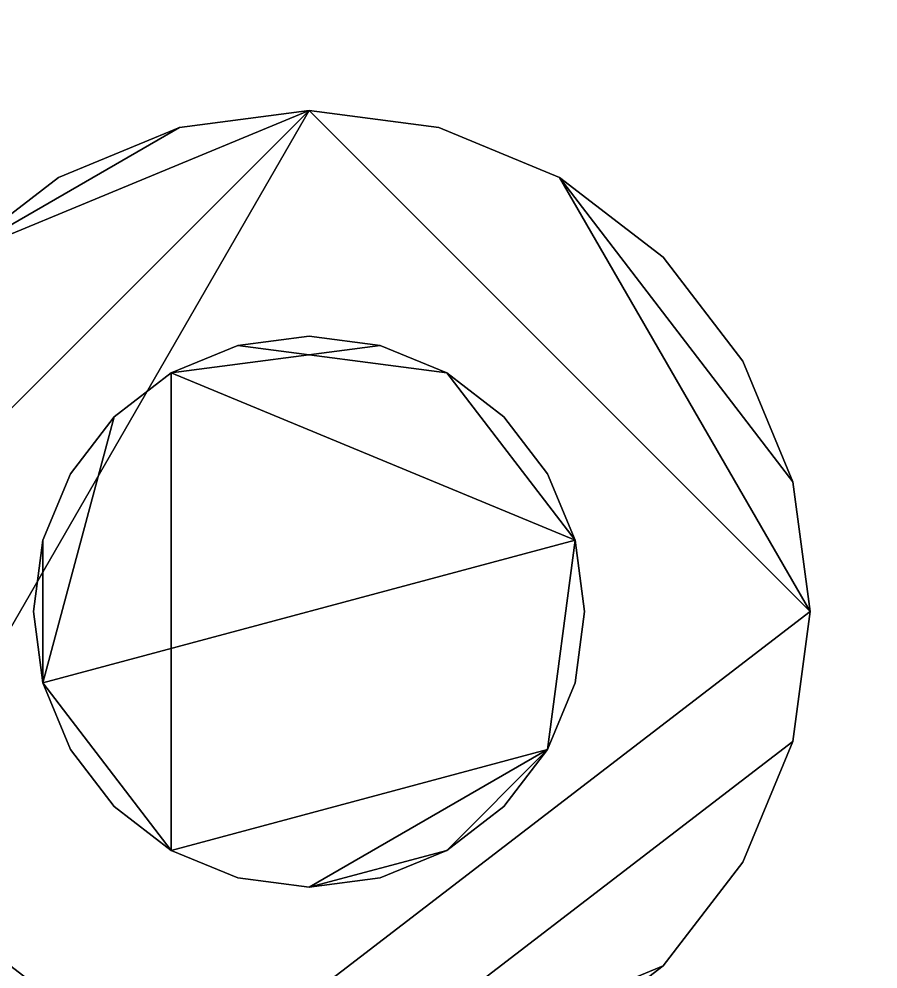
# Model space of a CAD drawing. Header units: millimetres. Extents: x -1 to 598, y -1075 to 1.
# Drawn here: x 23.42 to 57.71, y -538.06 to -500.15 of the extents above; entities that cross this region are included whole.
import ezdxf

# ---------------------------------------------------------------- set-up
doc = ezdxf.new("R2010")
doc.units = ezdxf.units.MM
doc.layers.add('PQ_200_3D', color=1, linetype='Continuous')
doc.layers.add('PQ_204_3D', color=7, linetype='Continuous')

msp = doc.modelspace()

# ---------------------------------------------------------------- meshes
at = {"layer": 'PQ_200_3D'}
mesh = msp.add_polyface(dxfattribs=at)
corners = [(596.5, 0, 850), (0, 0, 850), (0, -555.12, 850), (198.713, -567.086, 850), (397.787, -567.086, 850), (596.5, -555.12, 850)]
mesh.append_faces([[corners[k] for k in face] for face in [(4, 5, 0, 1), (1, 2, 3, 4)]], dxfattribs={"vtx3": -1})
mesh = msp.add_polyface(dxfattribs=at)
corners = [(596.5, 0, 820), (596.5, -555.12, 820), (397.787, -567.086, 820), (198.713, -567.086, 820), (0, -555.12, 820), (0, 0, 820)]
mesh.append_faces([[corners[k] for k in face] for face in [(3, 4, 5, 2), (0, 1, 2, 5)]], dxfattribs={"vtx2": -1})
mesh = msp.add_polyface(dxfattribs=at)
corners = [(0, -70.297, 820), (0, -555.12, 820), (596.5, -555.12, 820), (596.5, -70.297, 820)]
mesh.append_faces([[corners[k] for k in face] for face in [(0, 1, 2, 3)]])
mesh = msp.add_polyface(dxfattribs=at)
corners = [(596.5, -555.12, 10), (0, -555.12, 10), (0, -70.297, 10), (596.5, -70.297, 10)]
mesh.append_faces([[corners[k] for k in face] for face in [(0, 1, 2, 3)]])
mesh = msp.add_polyface(dxfattribs=at)
corners = [(586.5, -550.297, 802.6), (10, -550.297, 802.6), (10, -80.297, 802.6), (586.5, -80.297, 802.6)]
mesh.append_faces([[corners[k] for k in face] for face in [(0, 1, 2, 3)]])
mesh = msp.add_polyface(dxfattribs=at)
corners = [(10, -80.297, 35.9), (10, -550.297, 35.9), (586.5, -550.297, 35.9), (586.5, -80.297, 35.9)]
mesh.append_faces([[corners[k] for k in face] for face in [(0, 1, 2, 3)]])
at = {"layer": 'PQ_204_3D'}
mesh = msp.add_polyface(dxfattribs=at)
corners = [(15, -523.8, 10), (15.681, -528.976, 10), (17.679, -533.8, 10), (20.858, -537.942, 10), (25, -541.121, 10), (29.824, -543.119, 10), (35, -543.8, 10), (40.176, -543.119, 10), (45, -541.121, 10), (49.142, -537.942, 10), (52.321, -533.8, 10), (54.319, -528.976, 10), (55, -523.8, 10), (54.319, -518.624, 10), (52.321, -513.8, 10), (49.142, -509.658, 10), (45, -506.479, 10), (40.176, -504.481, 10), (35, -503.8, 10), (29.824, -504.481, 10), (25, -506.479, 10), (20.858, -509.658, 10), (17.679, -513.8, 10), (15.681, -518.624, 10)]
mesh.append_faces([[corners[k] for k in face] for face in [(21, 19, 20)]], dxfattribs={"vtx0": -1})
mesh.append_faces([[corners[k] for k in face] for face in [(11, 6, 9, 10)]], dxfattribs={"vtx0": -1, "vtx1": -1})
mesh.append_faces([[corners[k] for k in face] for face in [(2, 5, 12, 18)]], dxfattribs={"vtx0": -1, "vtx1": -1, "vtx2": -1, "vtx3": -1})
mesh.append_faces([[corners[k] for k in face] for face in [(21, 0, 18, 19)]], dxfattribs={"vtx0": -1, "vtx1": -1, "vtx3": -1})
mesh.append_faces([[corners[k] for k in face] for face in [(6, 11, 12, 5)]], dxfattribs={"vtx0": -1, "vtx2": -1})
mesh.append_faces([[corners[k] for k in face] for face in [(4, 5, 2, 3)]], dxfattribs={"vtx1": -1})
mesh.append_faces([[corners[k] for k in face] for face in [(12, 13, 16)]], dxfattribs={"vtx1": -1, "vtx2": -1})
mesh.append_faces([[corners[k] for k in face] for face in [(22, 23, 0, 21)]], dxfattribs={"vtx2": -1})
mesh.append_faces([[corners[k] for k in face] for face in [(0, 1, 2, 18), (16, 17, 18, 12)]], dxfattribs={"vtx2": -1, "vtx3": -1})
mesh.append_faces([[corners[k] for k in face] for face in [(6, 7, 8, 9), (13, 14, 15, 16)]], dxfattribs={"vtx3": -1})
mesh = msp.add_polyface(dxfattribs=at)
corners = [(15, -523.8, 3), (15.681, -518.624, 3), (17.679, -513.8, 3), (20.858, -509.658, 3), (25, -506.479, 3), (29.824, -504.481, 3), (35, -503.8, 3), (40.176, -504.481, 3), (45, -506.479, 3), (49.142, -509.658, 3), (52.321, -513.8, 3), (54.319, -518.624, 3), (55, -523.8, 3), (54.319, -528.976, 3), (52.321, -533.8, 3), (49.142, -537.942, 3), (45, -541.121, 3), (40.176, -543.119, 3), (35, -543.8, 3), (29.824, -543.119, 3), (25, -541.121, 3), (20.858, -537.942, 3), (17.679, -533.8, 3), (15.681, -528.976, 3)]
mesh.append_faces([[corners[k] for k in face] for face in [(18, 15, 16, 17)]], dxfattribs={"vtx0": -1})
mesh.append_faces([[corners[k] for k in face] for face in [(12, 8, 11)]], dxfattribs={"vtx0": -1, "vtx1": -1})
mesh.append_faces([[corners[k] for k in face] for face in [(3, 6, 22, 0), (12, 19, 22, 6)]], dxfattribs={"vtx0": -1, "vtx1": -1, "vtx2": -1, "vtx3": -1})
mesh.append_faces([[corners[k] for k in face] for face in [(23, 0, 22)]], dxfattribs={"vtx1": -1})
mesh.append_faces([[corners[k] for k in face] for face in [(12, 13, 18, 19)]], dxfattribs={"vtx1": -1, "vtx3": -1})
mesh.append_faces([[corners[k] for k in face] for face in [(9, 10, 11, 8), (20, 21, 22, 19)]], dxfattribs={"vtx2": -1})
mesh.append_faces([[corners[k] for k in face] for face in [(6, 7, 8, 12), (13, 14, 15, 18)]], dxfattribs={"vtx2": -1, "vtx3": -1})
mesh.append_faces([[corners[k] for k in face] for face in [(3, 4, 5, 6), (0, 1, 2, 3)]], dxfattribs={"vtx3": -1})
mesh = msp.add_polyface(dxfattribs=at)
corners = [(15, -523.8, 10), (15.681, -518.624, 10), (17.679, -513.8, 10), (20.858, -509.658, 10), (25, -506.479, 10), (29.824, -504.481, 10), (35, -503.8, 10), (40.176, -504.481, 10), (45, -506.479, 10), (49.142, -509.658, 10), (52.321, -513.8, 10), (54.319, -518.624, 10), (55, -523.8, 10), (55, -523.8, 3), (54.319, -518.624, 3), (52.321, -513.8, 3), (49.142, -509.658, 3), (45, -506.479, 3), (40.176, -504.481, 3), (35, -503.8, 3), (29.824, -504.481, 3), (25, -506.479, 3), (20.858, -509.658, 3), (17.679, -513.8, 3), (15.681, -518.624, 3), (15, -523.8, 3)]
mesh.append_faces([[corners[k] for k in face] for face in [(13, 14, 11, 12), (0, 1, 24, 25)]], dxfattribs={"vtx1": -1})
mesh.append_faces([[corners[k] for k in face] for face in [(14, 15, 10, 11), (16, 17, 8, 9), (15, 16, 9, 10), (17, 18, 7, 8), (6, 7, 18, 19), (19, 20, 5, 6), (20, 21, 4, 5), (22, 23, 2, 3), (21, 22, 3, 4), (23, 24, 1, 2)]], dxfattribs={"vtx1": -1, "vtx3": -1})
mesh = msp.add_polyface(dxfattribs=at)
corners = [(15, -523.8, 10), (15.681, -528.976, 10), (17.679, -533.8, 10), (20.858, -537.942, 10), (25, -541.121, 10), (29.824, -543.119, 10), (35, -543.8, 10), (40.176, -543.119, 10), (45, -541.121, 10), (49.142, -537.942, 10), (52.321, -533.8, 10), (54.319, -528.976, 10), (55, -523.8, 10), (54.319, -518.624, 10), (52.321, -513.8, 10), (49.142, -509.658, 10), (45, -506.479, 10), (40.176, -504.481, 10), (35, -503.8, 10), (29.824, -504.481, 10), (25, -506.479, 10), (20.858, -509.658, 10), (17.679, -513.8, 10), (15.681, -518.624, 10)]
mesh.append_faces([[corners[k] for k in face] for face in [(21, 19, 20)]], dxfattribs={"vtx0": -1})
mesh.append_faces([[corners[k] for k in face] for face in [(11, 6, 9, 10)]], dxfattribs={"vtx0": -1, "vtx1": -1})
mesh.append_faces([[corners[k] for k in face] for face in [(2, 5, 12, 18)]], dxfattribs={"vtx0": -1, "vtx1": -1, "vtx2": -1, "vtx3": -1})
mesh.append_faces([[corners[k] for k in face] for face in [(21, 0, 18, 19)]], dxfattribs={"vtx0": -1, "vtx1": -1, "vtx3": -1})
mesh.append_faces([[corners[k] for k in face] for face in [(6, 11, 12, 5)]], dxfattribs={"vtx0": -1, "vtx2": -1})
mesh.append_faces([[corners[k] for k in face] for face in [(4, 5, 2, 3)]], dxfattribs={"vtx1": -1})
mesh.append_faces([[corners[k] for k in face] for face in [(12, 13, 16)]], dxfattribs={"vtx1": -1, "vtx2": -1})
mesh.append_faces([[corners[k] for k in face] for face in [(22, 23, 0, 21)]], dxfattribs={"vtx2": -1})
mesh.append_faces([[corners[k] for k in face] for face in [(0, 1, 2, 18), (16, 17, 18, 12)]], dxfattribs={"vtx2": -1, "vtx3": -1})
mesh.append_faces([[corners[k] for k in face] for face in [(6, 7, 8, 9), (13, 14, 15, 16)]], dxfattribs={"vtx3": -1})
mesh = msp.add_polyface(dxfattribs=at)
corners = [(15, -523.8, 3), (15.681, -518.624, 3), (17.679, -513.8, 3), (20.858, -509.658, 3), (25, -506.479, 3), (29.824, -504.481, 3), (35, -503.8, 3), (40.176, -504.481, 3), (45, -506.479, 3), (49.142, -509.658, 3), (52.321, -513.8, 3), (54.319, -518.624, 3), (55, -523.8, 3), (54.319, -528.976, 3), (52.321, -533.8, 3), (49.142, -537.942, 3), (45, -541.121, 3), (40.176, -543.119, 3), (35, -543.8, 3), (29.824, -543.119, 3), (25, -541.121, 3), (20.858, -537.942, 3), (17.679, -533.8, 3), (15.681, -528.976, 3)]
mesh.append_faces([[corners[k] for k in face] for face in [(18, 15, 16, 17)]], dxfattribs={"vtx0": -1})
mesh.append_faces([[corners[k] for k in face] for face in [(12, 8, 11)]], dxfattribs={"vtx0": -1, "vtx1": -1})
mesh.append_faces([[corners[k] for k in face] for face in [(3, 6, 22, 0), (12, 19, 22, 6)]], dxfattribs={"vtx0": -1, "vtx1": -1, "vtx2": -1, "vtx3": -1})
mesh.append_faces([[corners[k] for k in face] for face in [(23, 0, 22)]], dxfattribs={"vtx1": -1})
mesh.append_faces([[corners[k] for k in face] for face in [(12, 13, 18, 19)]], dxfattribs={"vtx1": -1, "vtx3": -1})
mesh.append_faces([[corners[k] for k in face] for face in [(9, 10, 11, 8), (20, 21, 22, 19)]], dxfattribs={"vtx2": -1})
mesh.append_faces([[corners[k] for k in face] for face in [(6, 7, 8, 12), (13, 14, 15, 18)]], dxfattribs={"vtx2": -1, "vtx3": -1})
mesh.append_faces([[corners[k] for k in face] for face in [(3, 4, 5, 6), (0, 1, 2, 3)]], dxfattribs={"vtx3": -1})
mesh = msp.add_polyface(dxfattribs=at)
corners = [(15, -523.8, 10), (15.681, -518.624, 10), (17.679, -513.8, 10), (20.858, -509.658, 10), (25, -506.479, 10), (29.824, -504.481, 10), (35, -503.8, 10), (40.176, -504.481, 10), (45, -506.479, 10), (49.142, -509.658, 10), (52.321, -513.8, 10), (54.319, -518.624, 10), (55, -523.8, 10), (55, -523.8, 3), (54.319, -518.624, 3), (52.321, -513.8, 3), (49.142, -509.658, 3), (45, -506.479, 3), (40.176, -504.481, 3), (35, -503.8, 3), (29.824, -504.481, 3), (25, -506.479, 3), (20.858, -509.658, 3), (17.679, -513.8, 3), (15.681, -518.624, 3), (15, -523.8, 3)]
mesh.append_faces([[corners[k] for k in face] for face in [(13, 14, 11, 12), (0, 1, 24, 25)]], dxfattribs={"vtx1": -1})
mesh.append_faces([[corners[k] for k in face] for face in [(14, 15, 10, 11), (16, 17, 8, 9), (15, 16, 9, 10), (17, 18, 7, 8), (6, 7, 18, 19), (19, 20, 5, 6), (20, 21, 4, 5), (22, 23, 2, 3), (21, 22, 3, 4), (23, 24, 1, 2)]], dxfattribs={"vtx1": -1, "vtx3": -1})
mesh = msp.add_polyface(dxfattribs=at)
corners = [(24, -523.8, 3), (24.375, -526.647, 3), (25.474, -529.3, 3), (27.222, -531.578, 3), (29.5, -533.326, 3), (32.153, -534.425, 3), (35, -534.8, 3), (37.847, -534.425, 3), (40.5, -533.326, 3), (42.778, -531.578, 3), (44.526, -529.3, 3), (45.625, -526.647, 3), (46, -523.8, 3), (45.625, -520.953, 3), (44.526, -518.3, 3), (42.778, -516.022, 3), (40.5, -514.274, 3), (37.847, -513.175, 3), (35, -512.8, 3), (32.153, -513.175, 3), (29.5, -514.274, 3), (27.222, -516.022, 3), (25.474, -518.3, 3), (24.375, -520.953, 3)]
mesh.append_faces([[corners[k] for k in face] for face in [(10, 8, 9), (16, 13, 14, 15), (19, 16, 17, 18)]], dxfattribs={"vtx0": -1})
mesh.append_faces([[corners[k] for k in face] for face in [(20, 13, 16, 19)]], dxfattribs={"vtx0": -1, "vtx1": -1, "vtx2": -1})
mesh.append_faces([[corners[k] for k in face] for face in [(4, 10, 13, 1)]], dxfattribs={"vtx0": -1, "vtx1": -1, "vtx2": -1, "vtx3": -1})
mesh.append_faces([[corners[k] for k in face] for face in [(20, 21, 1, 13)]], dxfattribs={"vtx1": -1, "vtx2": -1, "vtx3": -1})
mesh.append_faces([[corners[k] for k in face] for face in [(23, 0, 1)]], dxfattribs={"vtx2": -1})
mesh.append_faces([[corners[k] for k in face] for face in [(6, 7, 8, 10), (4, 5, 6, 10), (21, 22, 23, 1)]], dxfattribs={"vtx2": -1, "vtx3": -1})
mesh.append_faces([[corners[k] for k in face] for face in [(10, 11, 12, 13), (1, 2, 3, 4)]], dxfattribs={"vtx3": -1})
mesh = msp.add_polyface(dxfattribs=at)
corners = [(24, -523.8), (24.375, -520.953), (25.474, -518.3), (27.222, -516.022), (29.5, -514.274), (32.153, -513.175), (35, -512.8), (37.847, -513.175), (40.5, -514.274), (42.778, -516.022), (44.526, -518.3), (45.625, -520.953), (46, -523.8), (45.625, -526.647), (44.526, -529.3), (42.778, -531.578), (40.5, -533.326), (37.847, -534.425), (35, -534.8), (32.153, -534.425), (29.5, -533.326), (27.222, -531.578), (25.474, -529.3), (24.375, -526.647)]
mesh.append_faces([[corners[k] for k in face] for face in [(3, 23, 1, 2), (16, 18, 14, 15)]], dxfattribs={"vtx0": -1, "vtx1": -1})
mesh.append_faces([[corners[k] for k in face] for face in [(20, 4, 11, 14)]], dxfattribs={"vtx0": -1, "vtx1": -1, "vtx2": -1, "vtx3": -1})
mesh.append_faces([[corners[k] for k in face] for face in [(4, 7, 8, 11), (23, 3, 4, 20)]], dxfattribs={"vtx0": -1, "vtx2": -1, "vtx3": -1})
mesh.append_faces([[corners[k] for k in face] for face in [(10, 11, 8, 9), (0, 1, 23), (17, 18, 16)]], dxfattribs={"vtx1": -1})
mesh.append_faces([[corners[k] for k in face] for face in [(5, 6, 7, 4), (12, 13, 14, 11), (21, 22, 23, 20)]], dxfattribs={"vtx2": -1})
mesh.append_faces([[corners[k] for k in face] for face in [(18, 19, 20, 14)]], dxfattribs={"vtx2": -1, "vtx3": -1})
mesh = msp.add_polyface(dxfattribs=at)
corners = [(24, -523.8, 3), (24.375, -520.953, 3), (25.474, -518.3, 3), (27.222, -516.022, 3), (29.5, -514.274, 3), (32.153, -513.175, 3), (35, -512.8, 3), (37.847, -513.175, 3), (40.5, -514.274, 3), (42.778, -516.022, 3), (44.526, -518.3, 3), (45.625, -520.953, 3), (46, -523.8, 3), (46, -523.8), (45.625, -520.953), (44.526, -518.3), (42.778, -516.022), (40.5, -514.274), (37.847, -513.175), (35, -512.8), (32.153, -513.175), (29.5, -514.274), (27.222, -516.022), (25.474, -518.3), (24.375, -520.953), (24, -523.8)]
mesh.append_faces([[corners[k] for k in face] for face in [(13, 14, 11, 12), (0, 1, 24, 25)]], dxfattribs={"vtx1": -1})
mesh.append_faces([[corners[k] for k in face] for face in [(14, 15, 10, 11), (16, 17, 8, 9), (15, 16, 9, 10), (17, 18, 7, 8), (6, 7, 18, 19), (19, 20, 5, 6), (20, 21, 4, 5), (22, 23, 2, 3), (21, 22, 3, 4), (23, 24, 1, 2)]], dxfattribs={"vtx1": -1, "vtx3": -1})
mesh = msp.add_polyface(dxfattribs=at)
corners = [(24, -523.8, 3), (24.375, -526.647, 3), (25.474, -529.3, 3), (27.222, -531.578, 3), (29.5, -533.326, 3), (32.153, -534.425, 3), (35, -534.8, 3), (37.847, -534.425, 3), (40.5, -533.326, 3), (42.778, -531.578, 3), (44.526, -529.3, 3), (45.625, -526.647, 3), (46, -523.8, 3), (45.625, -520.953, 3), (44.526, -518.3, 3), (42.778, -516.022, 3), (40.5, -514.274, 3), (37.847, -513.175, 3), (35, -512.8, 3), (32.153, -513.175, 3), (29.5, -514.274, 3), (27.222, -516.022, 3), (25.474, -518.3, 3), (24.375, -520.953, 3)]
mesh.append_faces([[corners[k] for k in face] for face in [(10, 8, 9), (16, 13, 14, 15), (19, 16, 17, 18)]], dxfattribs={"vtx0": -1})
mesh.append_faces([[corners[k] for k in face] for face in [(20, 13, 16, 19)]], dxfattribs={"vtx0": -1, "vtx1": -1, "vtx2": -1})
mesh.append_faces([[corners[k] for k in face] for face in [(4, 10, 13, 1)]], dxfattribs={"vtx0": -1, "vtx1": -1, "vtx2": -1, "vtx3": -1})
mesh.append_faces([[corners[k] for k in face] for face in [(20, 21, 1, 13)]], dxfattribs={"vtx1": -1, "vtx2": -1, "vtx3": -1})
mesh.append_faces([[corners[k] for k in face] for face in [(23, 0, 1)]], dxfattribs={"vtx2": -1})
mesh.append_faces([[corners[k] for k in face] for face in [(6, 7, 8, 10), (4, 5, 6, 10), (21, 22, 23, 1)]], dxfattribs={"vtx2": -1, "vtx3": -1})
mesh.append_faces([[corners[k] for k in face] for face in [(10, 11, 12, 13), (1, 2, 3, 4)]], dxfattribs={"vtx3": -1})
mesh = msp.add_polyface(dxfattribs=at)
corners = [(24, -523.8), (24.375, -520.953), (25.474, -518.3), (27.222, -516.022), (29.5, -514.274), (32.153, -513.175), (35, -512.8), (37.847, -513.175), (40.5, -514.274), (42.778, -516.022), (44.526, -518.3), (45.625, -520.953), (46, -523.8), (45.625, -526.647), (44.526, -529.3), (42.778, -531.578), (40.5, -533.326), (37.847, -534.425), (35, -534.8), (32.153, -534.425), (29.5, -533.326), (27.222, -531.578), (25.474, -529.3), (24.375, -526.647)]
mesh.append_faces([[corners[k] for k in face] for face in [(3, 23, 1, 2), (16, 18, 14, 15)]], dxfattribs={"vtx0": -1, "vtx1": -1})
mesh.append_faces([[corners[k] for k in face] for face in [(20, 4, 11, 14)]], dxfattribs={"vtx0": -1, "vtx1": -1, "vtx2": -1, "vtx3": -1})
mesh.append_faces([[corners[k] for k in face] for face in [(4, 7, 8, 11), (23, 3, 4, 20)]], dxfattribs={"vtx0": -1, "vtx2": -1, "vtx3": -1})
mesh.append_faces([[corners[k] for k in face] for face in [(10, 11, 8, 9), (0, 1, 23), (17, 18, 16)]], dxfattribs={"vtx1": -1})
mesh.append_faces([[corners[k] for k in face] for face in [(5, 6, 7, 4), (12, 13, 14, 11), (21, 22, 23, 20)]], dxfattribs={"vtx2": -1})
mesh.append_faces([[corners[k] for k in face] for face in [(18, 19, 20, 14)]], dxfattribs={"vtx2": -1, "vtx3": -1})
mesh = msp.add_polyface(dxfattribs=at)
corners = [(24, -523.8, 3), (24.375, -520.953, 3), (25.474, -518.3, 3), (27.222, -516.022, 3), (29.5, -514.274, 3), (32.153, -513.175, 3), (35, -512.8, 3), (37.847, -513.175, 3), (40.5, -514.274, 3), (42.778, -516.022, 3), (44.526, -518.3, 3), (45.625, -520.953, 3), (46, -523.8, 3), (46, -523.8), (45.625, -520.953), (44.526, -518.3), (42.778, -516.022), (40.5, -514.274), (37.847, -513.175), (35, -512.8), (32.153, -513.175), (29.5, -514.274), (27.222, -516.022), (25.474, -518.3), (24.375, -520.953), (24, -523.8)]
mesh.append_faces([[corners[k] for k in face] for face in [(13, 14, 11, 12), (0, 1, 24, 25)]], dxfattribs={"vtx1": -1})
mesh.append_faces([[corners[k] for k in face] for face in [(14, 15, 10, 11), (16, 17, 8, 9), (15, 16, 9, 10), (17, 18, 7, 8), (6, 7, 18, 19), (19, 20, 5, 6), (20, 21, 4, 5), (22, 23, 2, 3), (21, 22, 3, 4), (23, 24, 1, 2)]], dxfattribs={"vtx1": -1, "vtx3": -1})
mesh = msp.add_polyface(dxfattribs=at)
corners = [(55, -523.8, 10), (54.319, -528.976, 10), (52.321, -533.8, 10), (49.142, -537.942, 10), (45, -541.121, 10), (40.176, -543.119, 10), (35, -543.8, 10), (29.824, -543.119, 10), (25, -541.121, 10), (20.858, -537.942, 10), (17.679, -533.8, 10), (15.681, -528.976, 10), (15, -523.8, 10), (15, -523.8, 3), (15.681, -528.976, 3), (17.679, -533.8, 3), (20.858, -537.942, 3), (25, -541.121, 3), (29.824, -543.119, 3), (35, -543.8, 3), (40.176, -543.119, 3), (45, -541.121, 3), (49.142, -537.942, 3), (52.321, -533.8, 3), (54.319, -528.976, 3), (55, -523.8, 3)]
mesh.append_faces([[corners[k] for k in face] for face in [(13, 14, 11, 12), (0, 1, 24, 25)]], dxfattribs={"vtx1": -1})
mesh.append_faces([[corners[k] for k in face] for face in [(14, 15, 10, 11), (16, 17, 8, 9), (15, 16, 9, 10), (17, 18, 7, 8), (6, 7, 18, 19), (19, 20, 5, 6), (20, 21, 4, 5), (22, 23, 2, 3), (21, 22, 3, 4), (23, 24, 1, 2)]], dxfattribs={"vtx1": -1, "vtx3": -1})
mesh = msp.add_polyface(dxfattribs=at)
corners = [(55, -523.8, 10), (54.319, -528.976, 10), (52.321, -533.8, 10), (49.142, -537.942, 10), (45, -541.121, 10), (40.176, -543.119, 10), (35, -543.8, 10), (29.824, -543.119, 10), (25, -541.121, 10), (20.858, -537.942, 10), (17.679, -533.8, 10), (15.681, -528.976, 10), (15, -523.8, 10), (15, -523.8, 3), (15.681, -528.976, 3), (17.679, -533.8, 3), (20.858, -537.942, 3), (25, -541.121, 3), (29.824, -543.119, 3), (35, -543.8, 3), (40.176, -543.119, 3), (45, -541.121, 3), (49.142, -537.942, 3), (52.321, -533.8, 3), (54.319, -528.976, 3), (55, -523.8, 3)]
mesh.append_faces([[corners[k] for k in face] for face in [(13, 14, 11, 12), (0, 1, 24, 25)]], dxfattribs={"vtx1": -1})
mesh.append_faces([[corners[k] for k in face] for face in [(14, 15, 10, 11), (16, 17, 8, 9), (15, 16, 9, 10), (17, 18, 7, 8), (6, 7, 18, 19), (19, 20, 5, 6), (20, 21, 4, 5), (22, 23, 2, 3), (21, 22, 3, 4), (23, 24, 1, 2)]], dxfattribs={"vtx1": -1, "vtx3": -1})
mesh = msp.add_polyface(dxfattribs=at)
corners = [(46, -523.8, 3), (45.625, -526.647, 3), (44.526, -529.3, 3), (42.778, -531.578, 3), (40.5, -533.326, 3), (37.847, -534.425, 3), (35, -534.8, 3), (32.153, -534.425, 3), (29.5, -533.326, 3), (27.222, -531.578, 3), (25.474, -529.3, 3), (24.375, -526.647, 3), (24, -523.8, 3), (24, -523.8), (24.375, -526.647), (25.474, -529.3), (27.222, -531.578), (29.5, -533.326), (32.153, -534.425), (35, -534.8), (37.847, -534.425), (40.5, -533.326), (42.778, -531.578), (44.526, -529.3), (45.625, -526.647), (46, -523.8)]
mesh.append_faces([[corners[k] for k in face] for face in [(13, 14, 11, 12), (0, 1, 24, 25)]], dxfattribs={"vtx1": -1})
mesh.append_faces([[corners[k] for k in face] for face in [(14, 15, 10, 11), (16, 17, 8, 9), (15, 16, 9, 10), (17, 18, 7, 8), (6, 7, 18, 19), (19, 20, 5, 6), (20, 21, 4, 5), (22, 23, 2, 3), (21, 22, 3, 4), (23, 24, 1, 2)]], dxfattribs={"vtx1": -1, "vtx3": -1})
mesh = msp.add_polyface(dxfattribs=at)
corners = [(46, -523.8, 3), (45.625, -526.647, 3), (44.526, -529.3, 3), (42.778, -531.578, 3), (40.5, -533.326, 3), (37.847, -534.425, 3), (35, -534.8, 3), (32.153, -534.425, 3), (29.5, -533.326, 3), (27.222, -531.578, 3), (25.474, -529.3, 3), (24.375, -526.647, 3), (24, -523.8, 3), (24, -523.8), (24.375, -526.647), (25.474, -529.3), (27.222, -531.578), (29.5, -533.326), (32.153, -534.425), (35, -534.8), (37.847, -534.425), (40.5, -533.326), (42.778, -531.578), (44.526, -529.3), (45.625, -526.647), (46, -523.8)]
mesh.append_faces([[corners[k] for k in face] for face in [(13, 14, 11, 12), (0, 1, 24, 25)]], dxfattribs={"vtx1": -1})
mesh.append_faces([[corners[k] for k in face] for face in [(14, 15, 10, 11), (16, 17, 8, 9), (15, 16, 9, 10), (17, 18, 7, 8), (6, 7, 18, 19), (19, 20, 5, 6), (20, 21, 4, 5), (22, 23, 2, 3), (21, 22, 3, 4), (23, 24, 1, 2)]], dxfattribs={"vtx1": -1, "vtx3": -1})

doc.saveas('drawing.dxf')
